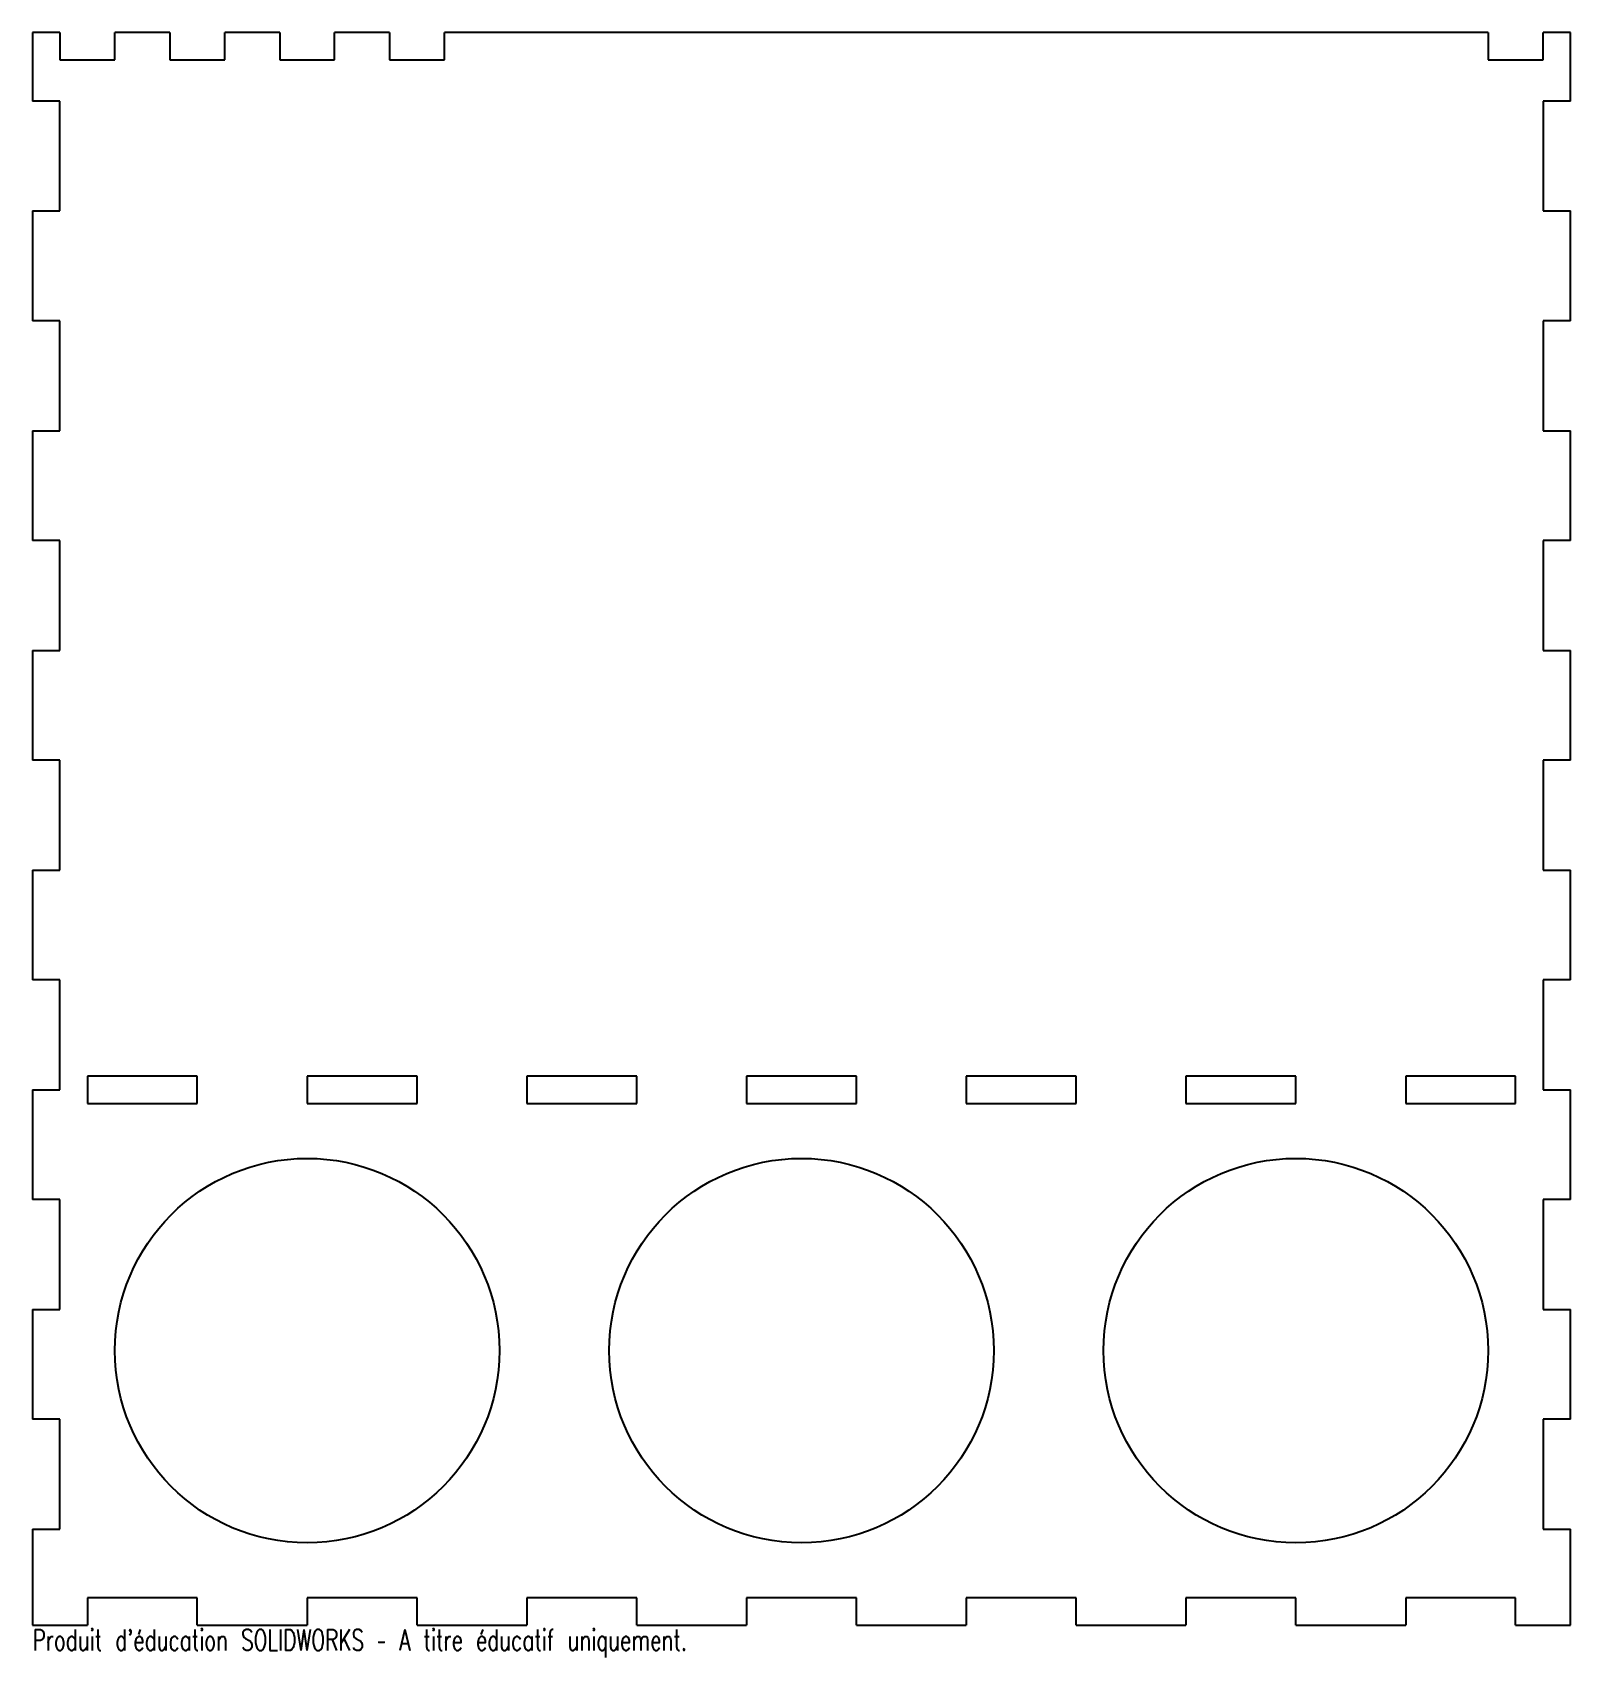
# Model space of a CAD drawing. Header units: inches. Extents: x -7 to 7, y -7.5 to 7.2.
import ezdxf

# ---------------------------------------------------------------- set-up
doc = ezdxf.new("R2010")
doc.units = ezdxf.units.IN
doc.header["$MEASUREMENT"] = 0
doc.styles.add('SLDTEXTSTYLE0', font='TXT', dxfattribs={"width": 0.7, "bigfont": 'bigfont'})

msp = doc.modelspace()

# ---------------------------------------------------------------- linework, layer by layer
at = {"color": 7, "linetype": 'Continuous', "lineweight": 25}
for p, q in [((-7, 7.25), (-7, 6.625)), ((-6.75, 7.25), (-7, 7.25)), ((-6.75, 7.25), (-6.75, 7)), ((-6.25, 7), (-6.25, 7.25)), ((-5.75, 7.25), (-6.25, 7.25)), ((-5.75, 7.25), (-5.75, 7)), ((-5.25, 7), (-5.25, 7.25)), ((-4.75, 7.25), (-5.25, 7.25)), ((-4.75, 7.25), (-4.75, 7)), ((-4.25, 7), (-4.25, 7.25)), ((-3.75, 7.25), (-4.25, 7.25)), ((-3.75, 7.25), (-3.75, 7)), ((-3.25, 7), (-3.25, 7.25)), ((6.25, 7.25), (-3.25, 7.25)), ((6.25, 7.25), (6.25, 7)), ((6.75, 7), (6.75, 7.25)), ((7, 7.25), (6.75, 7.25)), ((7, 6.625), (7, 7.25)), ((-6.75, 7), (-6.25, 7)), ((-5.75, 7), (-5.25, 7)), ((-4.75, 7), (-4.25, 7)), ((-3.75, 7), (-3.25, 7)), ((6.25, 7), (6.75, 7)), ((-6.75, 6.625), (-7, 6.625)), ((-6.75, 5.625), (-6.75, 6.625)), ((7, 6.625), (6.75, 6.625)), ((6.75, 6.625), (6.75, 5.625)), ((-7, 5.625), (-6.75, 5.625)), ((-7, 5.625), (-7, 4.625)), ((6.75, 5.625), (7, 5.625)), ((7, 4.625), (7, 5.625)), ((-6.75, 4.625), (-7, 4.625)), ((-6.75, 3.625), (-6.75, 4.625)), ((7, 4.625), (6.75, 4.625)), ((6.75, 4.625), (6.75, 3.625)), ((-7, 3.625), (-6.75, 3.625)), ((-7, 3.625), (-7, 2.625)), ((6.75, 3.625), (7, 3.625)), ((7, 2.625), (7, 3.625)), ((-6.75, 2.625), (-7, 2.625)), ((-6.75, 1.625), (-6.75, 2.625)), ((7, 2.625), (6.75, 2.625)), ((6.75, 2.625), (6.75, 1.625)), ((-7, 1.625), (-6.75, 1.625)), ((-7, 1.625), (-7, 0.625)), ((6.75, 1.625), (7, 1.625)), ((7, 0.625), (7, 1.625)), ((-6.75, 0.625), (-7, 0.625)), ((-6.75, -0.375), (-6.75, 0.625)), ((7, 0.625), (6.75, 0.625)), ((6.75, 0.625), (6.75, -0.375)), ((-7, -0.375), (-6.75, -0.375)), ((-7, -0.375), (-7, -1.375)), ((6.75, -0.375), (7, -0.375)), ((7, -1.375), (7, -0.375)), ((-6.75, -1.375), (-7, -1.375)), ((-6.75, -2.375), (-6.75, -1.375)), ((7, -1.375), (6.75, -1.375)), ((6.75, -1.375), (6.75, -2.375)), ((-5.5, -2.25), (-6.5, -2.25)), ((-6.5, -2.25), (-6.5, -2.5)), ((-5.5, -2.5), (-5.5, -2.25)), ((-3.5, -2.25), (-4.5, -2.25)), ((-4.5, -2.25), (-4.5, -2.5)), ((-3.5, -2.5), (-3.5, -2.25)), ((-2.5, -2.25), (-2.5, -2.5)), ((-1.5, -2.25), (-2.5, -2.25)), ((-1.5, -2.5), (-1.5, -2.25)), ((-0.5, -2.25), (-0.5, -2.5)), ((0.5, -2.25), (-0.5, -2.25)), ((0.5, -2.5), (0.5, -2.25)), ((1.5, -2.25), (1.5, -2.5)), ((2.5, -2.25), (1.5, -2.25)), ((2.5, -2.5), (2.5, -2.25)), ((3.5, -2.25), (3.5, -2.5)), ((4.5, -2.25), (3.5, -2.25)), ((4.5, -2.5), (4.5, -2.25)), ((5.5, -2.25), (5.5, -2.5)), ((6.5, -2.25), (5.5, -2.25)), ((6.5, -2.5), (6.5, -2.25)), ((-7, -2.375), (-6.75, -2.375)), ((-7, -2.375), (-7, -3.375)), ((-6.5, -2.5), (-5.5, -2.5)), ((-4.5, -2.5), (-3.5, -2.5)), ((-2.5, -2.5), (-1.5, -2.5)), ((-0.5, -2.5), (0.5, -2.5)), ((1.5, -2.5), (2.5, -2.5)), ((3.5, -2.5), (4.5, -2.5)), ((5.5, -2.5), (6.5, -2.5)), ((6.75, -2.375), (7, -2.375)), ((7, -3.375), (7, -2.375)), ((-6.75, -3.375), (-7, -3.375)), ((-6.75, -4.375), (-6.75, -3.375)), ((7, -3.375), (6.75, -3.375)), ((6.75, -3.375), (6.75, -4.375)), ((-7, -4.375), (-6.75, -4.375)), ((-7, -4.375), (-7, -5.375)), ((6.75, -4.375), (7, -4.375)), ((7, -5.375), (7, -4.375)), ((-6.75, -5.375), (-7, -5.375)), ((-6.75, -6.375), (-6.75, -5.375)), ((7, -5.375), (6.75, -5.375)), ((6.75, -5.375), (6.75, -6.375)), ((-7, -6.375), (-6.75, -6.375)), ((-7, -6.375), (-7, -7.25)), ((6.75, -6.375), (7, -6.375)), ((7, -7.25), (7, -6.375)), ((-5.5, -7), (-6.5, -7)), ((-6.5, -7), (-6.5, -7.25)), ((-5.5, -7.25), (-5.5, -7)), ((-3.5, -7), (-4.5, -7)), ((-4.5, -7), (-4.5, -7.25)), ((-3.5, -7.25), (-3.5, -7)), ((-1.5, -7), (-2.5, -7)), ((-2.5, -7), (-2.5, -7.25)), ((-1.5, -7.25), (-1.5, -7)), ((0.5, -7), (-0.5, -7)), ((-0.5, -7), (-0.5, -7.25)), ((0.5, -7.25), (0.5, -7)), ((2.5, -7), (1.5, -7)), ((1.5, -7), (1.5, -7.25)), ((2.5, -7.25), (2.5, -7)), ((4.5, -7), (3.5, -7)), ((3.5, -7), (3.5, -7.25)), ((4.5, -7.25), (4.5, -7)), ((6.5, -7), (5.5, -7)), ((5.5, -7), (5.5, -7.25)), ((6.5, -7.25), (6.5, -7)), ((-7, -7.25), (-6.5, -7.25)), ((-5.5, -7.25), (-4.5, -7.25)), ((-3.5, -7.25), (-2.5, -7.25)), ((-1.5, -7.25), (-0.5, -7.25)), ((0.5, -7.25), (1.5, -7.25)), ((2.5, -7.25), (3.5, -7.25)), ((4.5, -7.25), (5.5, -7.25)), ((6.5, -7.25), (7, -7.25))]:
    msp.add_line(p, q, dxfattribs=at)
at = {"color": 7, "linetype": 'Continuous'}
for centre in [(-4.5, -4.75), (0, -4.75), (4.5, -4.75)]:
    msp.add_circle(centre, 1.75, dxfattribs=at)

# ---------------------------------------------------------------- texts
at = {"color": 7, "linetype": 'Continuous', "insert": (-7, -7.29), "char_height": 0.1903, "attachment_point": 1, "style": 'SLDTEXTSTYLE0'}
msp.add_mtext("Produit d'éducation SOLIDWORKS – A titre éducatif uniquement.", dxfattribs=at)

doc.saveas('drawing.dxf')
